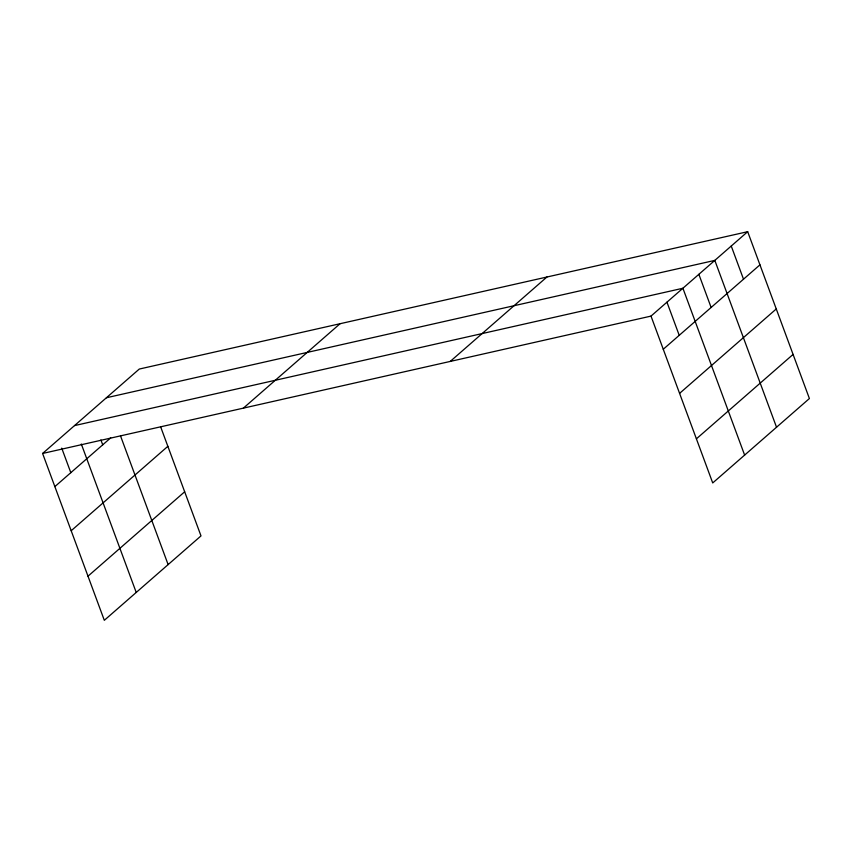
<?xml version="1.0" encoding="UTF-8"?>
<svg xmlns="http://www.w3.org/2000/svg" width="852" height="852" viewBox="0 0 852 852"><rect width="100%" height="100%" fill="white"/><g stroke="black" fill="none" stroke-linecap="round" stroke-linejoin="round"><path stroke-width="1.28" d="M160.602 426.714L200.997 535.897L104.317 620.309L42.6 453.466L139.281 369.054L747.683 231.691L809.4 398.534L712.719 482.946L651.003 316.103L747.683 231.691M54.858 486.609L110.696 437.864M71.185 530.732L167.855 446.32M243.374 408.14L340.055 323.728M88.001 576.186L184.671 491.774M450.229 361.429L546.909 277.028M663.271 349.256L759.941 264.844M679.587 393.368L776.268 308.957M696.403 438.833L793.084 354.421M106.404 397.756L714.817 260.392L776.534 427.235M74.507 425.606L682.91 288.253L744.627 455.096M42.6 453.466L651.003 316.103M731.25 246.047L743.508 279.19M698.864 274.323L711.122 307.465M666.956 302.183L679.225 335.326M120.483 435.798L168.121 564.588M100.898 439.92L102.719 444.829M81.313 444.02L136.224 592.449M61.727 448.131L70.812 472.679"/></g></svg>
